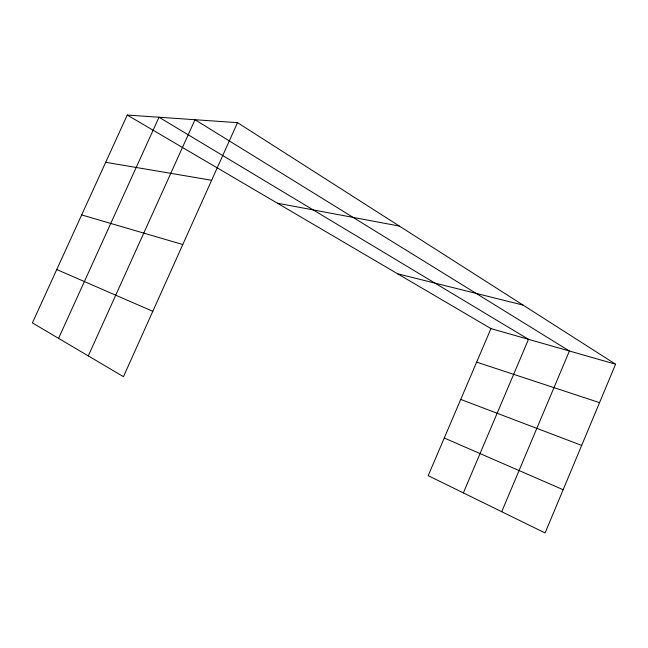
<?xml version="1.0" encoding="UTF-8"?>
<svg xmlns="http://www.w3.org/2000/svg" width="648" height="648" viewBox="0 0 648 648"><rect width="100%" height="100%" fill="white"/><g stroke="black" fill="none" stroke-linecap="round" stroke-linejoin="round"><path stroke-width="0.97" d="M615.6 364.208L545.09 532.956L428.198 475.664L490.965 328.601L127.251 115.044L32.4 322.906L123.46 376.674L237.5 122.658L615.6 364.208L490.965 328.601M501.722 511.701L569.406 351.014L194.999 119.718L88.29 355.914M463.361 492.901L528.493 339.325L159.003 117.231L58.571 338.361M127.251 115.044L237.5 122.658M105.689 162.292L211.637 180.266M277.393 203.197L399.403 226.087M397.653 273.812L523.082 305.103M81.672 214.934L182.785 244.539M476.653 362.135L599.538 402.651M460.744 399.419L581.669 445.411M444.269 438.016L563.153 489.718M56.757 269.536L152.807 311.315"/></g></svg>
